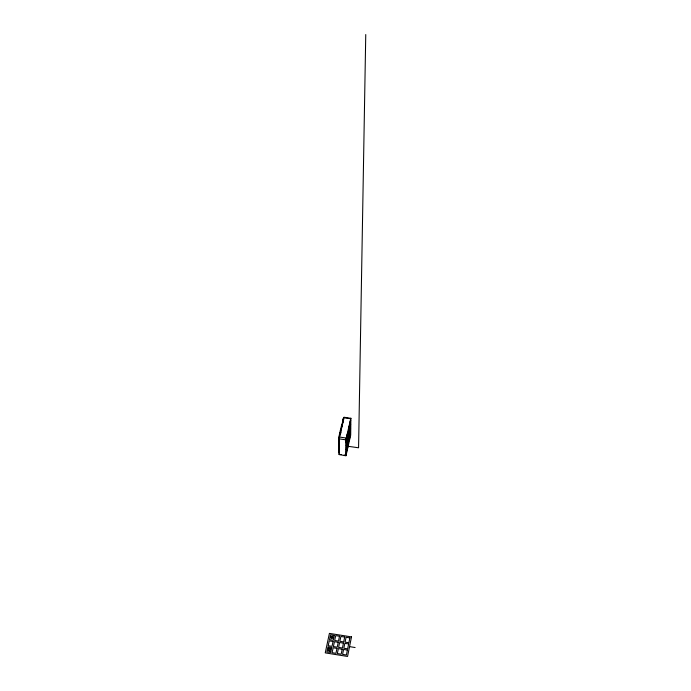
<?xml version="1.0" encoding="UTF-8"?>
<svg xmlns="http://www.w3.org/2000/svg" width="691" height="691" viewBox="0 0 691 691"><rect width="100%" height="100%" fill="white"/><g stroke="black" fill="none" stroke-linecap="round" stroke-linejoin="round"><path stroke-width="1.04" d="M339.946 434.293L339.946 432.281L340.637 432.376L339.376 437.783L339.376 440.798L338.676 440.703L338.676 437.679L339.946 432.281M340.257 433.957L340.257 430.934L341.509 425.57L342.2 425.665M340.948 433.05L340.948 431.029L340.257 430.934M341.509 427.591L341.509 425.57M341.82 426.252L343.064 418.919L343.755 419.014L342.511 424.334L341.82 424.231M343.056 421.951L343.064 418.919M345.915 455.499L346.079 438.975L350.881 418.167L350.691 435.08L345.966 455.81L339.065 454.514L339.126 437.982L343.971 417.226L350.933 418.366M365.755 34.55L358.569 447.794L348.204 446.308M346.027 442.784L346.312 440.763M328.415 650.801L329.002 648.028M331.706 638.544L332.216 636.126M329.659 651.388L330.246 648.616M349.067 429.672L347.841 435.036L349.093 426.641L349.033 433.775L347.815 439.13L349.059 430.769M341.155 430.139L342.442 424.611M330.799 638.035L333.114 636.636M343.79 417.77L350.665 418.737M339.29 437.032L346.243 438.025M338.676 437.679L339.376 437.783M339.056 438.854L346.01 439.847M341.276 454.566L339.065 454.514M344.213 454.98L346.165 455.265M330.583 637.111L333.338 637.551M349.534 646.629L355.096 647.519M328.579 648.21L330.531 649.125M328.13 650.291L330.091 651.207M331.162 636.325L332.76 638.346M346.243 451.016L346.226 453.97L347.469 445.626L346.243 451.016M346.269 446.965L346.251 449.936L347.495 441.566L346.269 446.965M346.295 442.879L346.277 445.876L347.53 437.481L346.295 442.879M346.321 438.768L346.303 441.791L347.556 433.361L346.321 438.768M347.772 444.278L347.754 447.241L348.99 438.932L347.772 444.278M347.806 440.219L347.78 443.199L349.024 434.864L347.806 440.219M349.292 437.602L349.266 440.564L350.501 432.298L349.292 437.602M349.335 433.533L349.309 436.522L350.544 428.221L349.335 433.533M349.37 429.431L349.344 432.445L350.587 424.119L349.37 429.431M349.404 425.302L349.378 428.334L350.622 419.981L349.404 425.302M351.503 636.903L347.556 656.45L325.245 652.865L329.417 633.388L351.503 636.903M347.4 650.076L346.407 654.99L342.572 654.377L343.574 649.462L347.4 650.076M348.644 643.96L347.651 648.849L343.824 648.236L344.826 643.356L348.644 643.96M349.871 637.897L348.886 642.742L345.077 642.138L346.07 637.283L349.871 637.897M342.183 649.238L341.173 654.152L337.338 653.539L338.357 648.624L342.183 649.238M343.436 643.131L342.434 648.011L338.616 647.398L339.627 642.526L343.436 643.131M344.688 637.067L343.686 641.913L339.877 641.308L340.888 636.463L344.688 637.067M336.966 648.4L335.947 653.315L332.112 652.693L333.148 647.787L336.966 648.4M338.245 642.302L337.225 647.182L333.408 646.569L334.435 641.697L338.245 642.302M339.506 636.238L338.495 641.084L334.686 640.479L335.705 635.634L339.506 636.238M331.758 647.571L330.721 652.468L326.895 651.855L327.94 646.957L331.758 647.571M333.045 641.473L332.017 646.344L328.199 645.731L329.244 640.868L333.045 641.473M334.332 635.418L333.304 640.255L329.503 639.65L330.531 634.813L334.332 635.418M339.376 441.895L338.685 441.799L338.685 444.797L339.376 444.892L339.376 441.895M339.376 445.98L338.685 445.876L338.685 448.856L339.376 448.951L339.376 445.98M339.376 450.031L338.694 449.936L338.694 452.89L339.376 452.985L339.376 450.031"/></g></svg>
